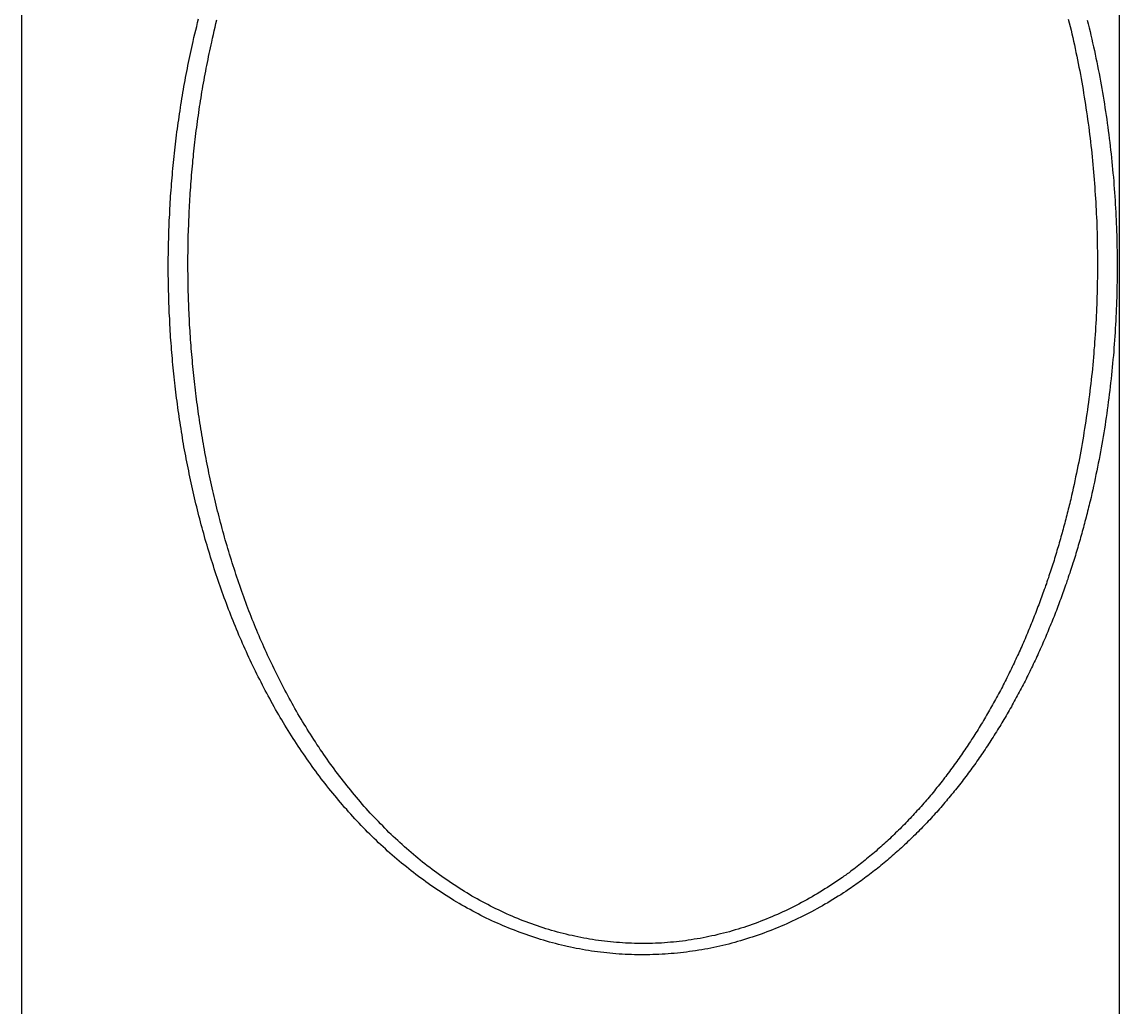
# Model space of a CAD drawing. Header units: millimetres. Extents: x 2213 to 82676, y 1050 to 28650.
# Drawn here: x 20278.3 to 20287.2, y 10396.09 to 10404.08 of the extents above; entities that cross this region are included whole.
import ezdxf

# ---------------------------------------------------------------- set-up
doc = ezdxf.new("R2010")
doc.units = ezdxf.units.MM
doc.header["$LTSCALE"] = 200
doc.linetypes.add('DASHED', pattern=[0.75, 0.5, -0.25])
doc.layers.add('A-FIX', color=5, linetype='Continuous')

# ---------------------------------------------------------------- blocks, each defined once
blk = doc.blocks.new('A$C657279D5')
at = {"linetype": 'Continuous'}
for p, q in [((-88.065662, 824.45048), (-88.065662, 785.54952)), ((-79.170543, 786.428899), (-79.170543, 823.571101))]:
    blk.add_line(p, q, dxfattribs=at)
at = {"linetype": 'DASHED'}
for points in [[(-80.558307, 816.556292), (-80.565307, 816.587292), (-80.572307, 816.617292), (-80.579307, 816.648292), (-80.587307, 816.678292), (-80.594307, 816.709292), (-80.602307, 816.739292)], [(-87.807307, 816.728292), (-87.815307, 816.698292), (-87.823307, 816.667292), (-87.830307, 816.636292), (-87.837307, 816.606292), (-87.844307, 816.575292), (-87.851307, 816.544292), (-87.858307, 816.513292), (-87.865307, 816.483292), (-87.872307, 816.452292), (-87.878307, 816.421292), (-87.884307, 816.390292), (-87.891307, 816.359292), (-87.897307, 816.328292), (-87.903307, 816.297292), (-87.909307, 816.266292), (-87.914307, 816.235292), (-87.920307, 816.204292), (-87.926307, 816.173292), (-87.931307, 816.142292), (-87.936307, 816.111292), (-87.941307, 816.080292), (-87.946307, 816.049292), (-87.951307, 816.018292), (-87.956307, 815.987292), (-87.961307, 815.956292), (-87.965307, 815.925292), (-87.970307, 815.893292), (-87.974307, 815.862292), (-87.978307, 815.831292), (-87.982307, 815.800292), (-87.986307, 815.769292), (-87.990307, 815.737292), (-87.994307, 815.706292), (-87.997307, 815.675292), (-88.001307, 815.644292), (-88.004307, 815.612292), (-88.007307, 815.581292), (-88.010307, 815.550292), (-88.013307, 815.518292), (-88.016307, 815.487292), (-88.019307, 815.456292), (-88.022307, 815.424292), (-88.024307, 815.393292), (-88.026307, 815.362292), (-88.029307, 815.330292), (-88.031307, 815.299292), (-88.033307, 815.267292), (-88.035307, 815.236292), (-88.037307, 815.205292), (-88.038307, 815.173292), (-88.040307, 815.142292), (-88.041307, 815.110292), (-88.043307, 815.079292), (-88.044307, 815.047292), (-88.045307, 815.016292), (-88.046307, 814.984292), (-88.047307, 814.953292), (-88.047307, 814.921292), (-88.048307, 814.890292), (-88.049307, 814.858292), (-88.049307, 814.827292), (-88.049307, 814.796292), (-88.049307, 814.764292), (-88.050307, 814.733292), (-88.049307, 814.701292), (-88.049307, 814.670292), (-88.049307, 814.638292), (-88.049307, 814.607292), (-88.048307, 814.575292), (-88.047307, 814.544292), (-88.047307, 814.512292), (-88.046307, 814.481292), (-88.045307, 814.449292), (-88.044307, 814.418292), (-88.043307, 814.386292), (-88.041307, 814.355292), (-88.040307, 814.323292), (-88.038307, 814.292292), (-88.037307, 814.260292), (-88.035307, 814.229292), (-88.033307, 814.197292), (-88.031307, 814.166292), (-88.029307, 814.134292), (-88.026307, 814.103292), (-88.024307, 814.072292), (-88.022307, 814.040292), (-88.019307, 814.009292), (-88.016307, 813.977292), (-88.013307, 813.946292), (-88.010307, 813.915292), (-88.007307, 813.883292), (-88.004307, 813.852292), (-88.001307, 813.821292), (-87.997307, 813.789292), (-87.994307, 813.758292), (-87.990307, 813.727292), (-87.986307, 813.695292), (-87.982307, 813.664292), (-87.978307, 813.633292), (-87.974307, 813.602292), (-87.970307, 813.570292), (-87.966307, 813.539292), (-87.961307, 813.508292), (-87.956307, 813.477292), (-87.952307, 813.446292), (-87.947307, 813.415292), (-87.942307, 813.384292), (-87.937307, 813.353292), (-87.931307, 813.322292), (-87.926307, 813.291292), (-87.920307, 813.260292), (-87.915307, 813.229292), (-87.909307, 813.198292), (-87.903307, 813.167292), (-87.897307, 813.136292), (-87.891307, 813.105292), (-87.885307, 813.074292), (-87.878307, 813.044292), (-87.872307, 813.013292), (-87.865307, 812.982292), (-87.859307, 812.951292), (-87.852307, 812.921292), (-87.845307, 812.890292), (-87.838307, 812.859292), (-87.830307, 812.829292)], [(-80.709307, 816.551292), (-80.715307, 816.581292), (-80.722307, 816.611292), (-80.729307, 816.641292), (-80.736307, 816.671292), (-80.743307, 816.701292), (-80.751307, 816.730292)], [(-87.654307, 816.737292), (-87.662307, 816.707292), (-87.669307, 816.677292), (-87.676307, 816.647292), (-87.683307, 816.618292), (-87.690307, 816.588292), (-87.696307, 816.558292), (-87.703307, 816.528292), (-87.710307, 816.498292), (-87.716307, 816.467292), (-87.722307, 816.437292), (-87.728307, 816.407292), (-87.734307, 816.377292), (-87.740307, 816.347292), (-87.746307, 816.317292), (-87.752307, 816.287292), (-87.757307, 816.256292), (-87.763307, 816.226292), (-87.768307, 816.196292), (-87.773307, 816.166292), (-87.778307, 816.136292), (-87.783307, 816.105292), (-87.788307, 816.075292), (-87.793307, 816.045292), (-87.797307, 816.014292), (-87.802307, 815.984292), (-87.806307, 815.954292), (-87.810307, 815.923292), (-87.815307, 815.893292), (-87.819307, 815.862292), (-87.823307, 815.832292), (-87.826307, 815.802292), (-87.830307, 815.771292), (-87.834307, 815.741292), (-87.837307, 815.710292), (-87.841307, 815.680292), (-87.844307, 815.649292), (-87.847307, 815.619292), (-87.850307, 815.588292), (-87.853307, 815.558292), (-87.856307, 815.527292), (-87.859307, 815.497292), (-87.861307, 815.466292), (-87.864307, 815.436292), (-87.866307, 815.405292), (-87.868307, 815.374292), (-87.870307, 815.344292), (-87.872307, 815.313292), (-87.874307, 815.283292), (-87.876307, 815.252292), (-87.878307, 815.221292), (-87.879307, 815.191292), (-87.881307, 815.160292), (-87.882307, 815.129292), (-87.884307, 815.099292), (-87.885307, 815.068292), (-87.886307, 815.038292), (-87.887307, 815.007292), (-87.888307, 814.976292), (-87.888307, 814.946292), (-87.889307, 814.915292), (-87.889307, 814.884292), (-87.890307, 814.854292), (-87.890307, 814.823292), (-87.890307, 814.792292), (-87.890307, 814.762292), (-87.890307, 814.731292), (-87.890307, 814.700292), (-87.890307, 814.669292), (-87.890307, 814.639292), (-87.889307, 814.608292), (-87.889307, 814.577292), (-87.888307, 814.547292), (-87.887307, 814.516292), (-87.886307, 814.485292), (-87.885307, 814.455292), (-87.884307, 814.424292), (-87.883307, 814.393292), (-87.882307, 814.363292), (-87.880307, 814.332292), (-87.879307, 814.301292), (-87.877307, 814.271292), (-87.875307, 814.240292), (-87.873307, 814.209292), (-87.871307, 814.179292), (-87.869307, 814.148292), (-87.867307, 814.117292), (-87.865307, 814.087292), (-87.862307, 814.056292), (-87.860307, 814.026292), (-87.857307, 813.995292), (-87.855307, 813.964292), (-87.852307, 813.934292), (-87.849307, 813.903292), (-87.846307, 813.873292), (-87.842307, 813.842292), (-87.839307, 813.812292), (-87.836307, 813.781292), (-87.832307, 813.751292), (-87.829307, 813.720292), (-87.825307, 813.690292), (-87.821307, 813.659292), (-87.817307, 813.629292), (-87.813307, 813.599292), (-87.809307, 813.568292), (-87.804307, 813.538292), (-87.800307, 813.507292), (-87.795307, 813.477292), (-87.791307, 813.447292), (-87.786307, 813.417292), (-87.781307, 813.386292), (-87.776307, 813.356292), (-87.771307, 813.326292), (-87.766307, 813.296292), (-87.760307, 813.265292), (-87.755307, 813.235292), (-87.749307, 813.205292), (-87.744307, 813.175292), (-87.738307, 813.145292), (-87.732307, 813.115292), (-87.726307, 813.085292), (-87.720307, 813.055292), (-87.713307, 813.025292), (-87.707307, 812.995292), (-87.701307, 812.965292), (-87.694307, 812.935292), (-87.687307, 812.905292), (-87.680307, 812.875292)], [(-85.892307, 809.694292), (-85.871307, 809.680292), (-85.851307, 809.666292), (-85.830307, 809.653292), (-85.809307, 809.639292), (-85.788307, 809.626292), (-85.767307, 809.613292), (-85.746307, 809.600292), (-85.724307, 809.587292), (-85.703307, 809.574292), (-85.681307, 809.561292), (-85.660307, 809.549292), (-85.638307, 809.537292), (-85.616307, 809.525292), (-85.595307, 809.513292), (-85.573307, 809.501292), (-85.551307, 809.489292), (-85.528307, 809.478292), (-85.506307, 809.467292), (-85.484307, 809.456292), (-85.462307, 809.445292), (-85.439307, 809.434292), (-85.416307, 809.423292), (-85.394307, 809.413292), (-85.371307, 809.403292), (-85.348307, 809.393292), (-85.325307, 809.383292), (-85.302307, 809.373292), (-85.279307, 809.364292), (-85.256307, 809.355292), (-85.233307, 809.346292), (-85.210307, 809.337292), (-85.186307, 809.328292), (-85.163307, 809.320292), (-85.139307, 809.311292), (-85.116307, 809.303292), (-85.092307, 809.295292), (-85.068307, 809.288292), (-85.045307, 809.280292), (-85.021307, 809.273292), (-84.997307, 809.266292), (-84.973307, 809.259292), (-84.949307, 809.252292), (-84.925307, 809.246292), (-84.901307, 809.239292), (-84.877307, 809.233292), (-84.852307, 809.228292), (-84.828307, 809.222292), (-84.804307, 809.216292), (-84.779307, 809.211292), (-84.755307, 809.206292), (-84.731307, 809.201292), (-84.706307, 809.197292), (-84.682307, 809.193292), (-84.657307, 809.188292), (-84.632307, 809.184292), (-84.608307, 809.181292), (-84.583307, 809.177292), (-84.558307, 809.174292), (-84.534307, 809.171292), (-84.509307, 809.168292), (-84.484307, 809.165292), (-84.459307, 809.163292), (-84.434307, 809.161292), (-84.410307, 809.159292), (-84.385307, 809.157292), (-84.360307, 809.156292), (-84.335307, 809.154292), (-84.310307, 809.153292), (-84.285307, 809.153292), (-84.260307, 809.152292), (-84.235307, 809.152292), (-84.210307, 809.151292), (-84.185307, 809.151292), (-84.161307, 809.152292), (-84.136307, 809.152292), (-84.111307, 809.153292), (-84.086307, 809.154292), (-84.061307, 809.155292), (-84.036307, 809.156292), (-84.011307, 809.158292), (-83.986307, 809.160292), (-83.961307, 809.162292), (-83.937307, 809.164292), (-83.912307, 809.167292), (-83.887307, 809.169292), (-83.862307, 809.172292), (-83.838307, 809.175292), (-83.813307, 809.179292), (-83.788307, 809.182292), (-83.764307, 809.186292), (-83.739307, 809.190292), (-83.714307, 809.194292), (-83.690307, 809.199292), (-83.665307, 809.203292), (-83.641307, 809.208292), (-83.617307, 809.213292), (-83.592307, 809.219292), (-83.568307, 809.224292), (-83.544307, 809.230292), (-83.520307, 809.236292), (-83.495307, 809.242292), (-83.471307, 809.249292), (-83.447307, 809.255292), (-83.423307, 809.262292), (-83.399307, 809.269292), (-83.375307, 809.276292), (-83.352307, 809.283292), (-83.328307, 809.291292), (-83.304307, 809.299292), (-83.281307, 809.307292), (-83.257307, 809.315292), (-83.234307, 809.323292), (-83.210307, 809.332292), (-83.187307, 809.341292), (-83.164307, 809.350292), (-83.140307, 809.359292), (-83.117307, 809.368292), (-83.094307, 809.377292), (-83.071307, 809.387292), (-83.049307, 809.397292), (-83.026307, 809.407292), (-83.003307, 809.417292), (-82.980307, 809.428292), (-82.958307, 809.438292), (-82.935307, 809.449292), (-82.913307, 809.460292), (-82.891307, 809.471292), (-82.869307, 809.483292), (-82.847307, 809.494292), (-82.825307, 809.506292), (-82.803307, 809.518292), (-82.781307, 809.530292), (-82.759307, 809.542292), (-82.738307, 809.554292), (-82.716307, 809.567292), (-82.695307, 809.579292), (-82.673307, 809.592292), (-82.652307, 809.605292), (-82.631307, 809.618292), (-82.610307, 809.631292), (-82.589307, 809.645292), (-82.568307, 809.659292), (-82.547307, 809.672292), (-82.526307, 809.686292), (-82.506307, 809.700292), (-82.485307, 809.714292), (-82.465307, 809.729292), (-82.445307, 809.743292), (-82.425307, 809.758292), (-82.405307, 809.772292), (-82.385307, 809.787292), (-82.365307, 809.802292), (-82.345307, 809.818292), (-82.325307, 809.833292), (-82.306307, 809.848292), (-82.287307, 809.864292), (-82.267307, 809.880292), (-82.248307, 809.895292), (-82.229307, 809.911292), (-82.210307, 809.927292), (-82.191307, 809.944292), (-82.172307, 809.960292), (-82.154307, 809.976292), (-82.135307, 809.993292), (-82.117307, 810.010292), (-82.098307, 810.026292), (-82.080307, 810.043292), (-82.062307, 810.060292), (-82.044307, 810.077292), (-82.026307, 810.095292), (-82.008307, 810.112292), (-81.990307, 810.130292), (-81.973307, 810.147292), (-81.955307, 810.165292), (-81.938307, 810.183292), (-81.921307, 810.201292), (-81.903307, 810.219292), (-81.886307, 810.237292), (-81.869307, 810.255292), (-81.853307, 810.273292), (-81.836307, 810.292292), (-81.819307, 810.310292), (-81.803307, 810.329292), (-81.786307, 810.347292), (-81.770307, 810.366292), (-81.754307, 810.385292), (-81.738307, 810.404292), (-81.722307, 810.423292), (-81.706307, 810.442292), (-81.690307, 810.462292), (-81.674307, 810.481292), (-81.659307, 810.500292), (-81.643307, 810.520292), (-81.628307, 810.540292), (-81.613307, 810.559292), (-81.597307, 810.579292), (-81.582307, 810.599292), (-81.567307, 810.619292), (-81.553307, 810.639292), (-81.538307, 810.659292), (-81.523307, 810.679292), (-81.509307, 810.699292), (-81.494307, 810.720292), (-81.480307, 810.740292), (-81.466307, 810.761292), (-81.452307, 810.781292), (-81.438307, 810.802292), (-81.424307, 810.823292), (-81.410307, 810.843292), (-81.396307, 810.864292), (-81.383307, 810.885292), (-81.369307, 810.906292), (-81.356307, 810.927292), (-81.342307, 810.948292), (-81.329307, 810.969292), (-81.316307, 810.991292), (-81.303307, 811.012292), (-81.290307, 811.033292), (-81.277307, 811.055292), (-81.265307, 811.076292), (-81.252307, 811.098292), (-81.240307, 811.119292), (-81.227307, 811.141292), (-81.215307, 811.163292), (-81.203307, 811.185292), (-81.191307, 811.206292), (-81.179307, 811.228292), (-81.167307, 811.250292), (-81.155307, 811.272292), (-81.143307, 811.294292), (-81.132307, 811.316292), (-81.120307, 811.338292), (-81.109307, 811.361292), (-81.098307, 811.383292), (-81.086307, 811.405292), (-81.075307, 811.427292), (-81.064307, 811.450292), (-81.053307, 811.472292), (-81.042307, 811.495292), (-81.032307, 811.517292), (-81.021307, 811.540292), (-81.011307, 811.562292), (-81.000307, 811.585292), (-80.990307, 811.608292), (-80.980307, 811.630292), (-80.969307, 811.653292), (-80.959307, 811.676292), (-80.949307, 811.699292), (-80.940307, 811.721292), (-80.930307, 811.744292), (-80.920307, 811.767292), (-80.911307, 811.790292), (-80.901307, 811.813292), (-80.892307, 811.836292), (-80.882307, 811.859292), (-80.873307, 811.882292), (-80.864307, 811.906292), (-80.855307, 811.929292), (-80.846307, 811.952292), (-80.837307, 811.975292), (-80.828307, 811.999292), (-80.820307, 812.022292), (-80.811307, 812.045292), (-80.803307, 812.069292), (-80.794307, 812.092292), (-80.786307, 812.116292), (-80.778307, 812.139292), (-80.769307, 812.162292), (-80.761307, 812.186292), (-80.753307, 812.210292), (-80.745307, 812.233292), (-80.738307, 812.257292), (-80.730307, 812.280292), (-80.722307, 812.304292), (-80.715307, 812.328292), (-80.707307, 812.352292), (-80.700307, 812.375292), (-80.693307, 812.399292), (-80.685307, 812.423292), (-80.678307, 812.447292), (-80.671307, 812.471292), (-80.664307, 812.495292), (-80.657307, 812.519292), (-80.651307, 812.542292), (-80.644307, 812.566292), (-80.637307, 812.590292), (-80.631307, 812.614292), (-80.624307, 812.638292), (-80.618307, 812.662292), (-80.612307, 812.687292), (-80.605307, 812.711292), (-80.599307, 812.735292), (-80.593307, 812.759292), (-80.587307, 812.783292), (-80.581307, 812.807292), (-80.576307, 812.831292), (-80.570307, 812.856292), (-80.564307, 812.880292), (-80.559307, 812.904292), (-80.553307, 812.928292), (-80.548307, 812.953292), (-80.542307, 812.977292), (-80.537307, 813.001292), (-80.532307, 813.026292), (-80.527307, 813.050292), (-80.522307, 813.074292), (-80.517307, 813.099292), (-80.512307, 813.123292), (-80.507307, 813.147292), (-80.502307, 813.172292), (-80.498307, 813.196292), (-80.493307, 813.221292), (-80.489307, 813.245292), (-80.484307, 813.270292), (-80.480307, 813.294292), (-80.476307, 813.319292), (-80.472307, 813.343292), (-80.468307, 813.368292), (-80.463307, 813.392292), (-80.460307, 813.417292), (-80.456307, 813.441292), (-80.452307, 813.466292), (-80.448307, 813.491292), (-80.445307, 813.515292), (-80.441307, 813.540292), (-80.438307, 813.565292), (-80.434307, 813.589292), (-80.431307, 813.614292), (-80.428307, 813.639292), (-80.424307, 813.663292), (-80.421307, 813.688292), (-80.418307, 813.713292), (-80.415307, 813.737292), (-80.412307, 813.762292), (-80.410307, 813.787292), (-80.407307, 813.811292), (-80.404307, 813.836292), (-80.402307, 813.861292), (-80.399307, 813.886292), (-80.397307, 813.910292), (-80.394307, 813.935292), (-80.392307, 813.960292), (-80.390307, 813.985292), (-80.388307, 814.009292), (-80.386307, 814.034292), (-80.384307, 814.059292), (-80.382307, 814.084292), (-80.380307, 814.109292), (-80.378307, 814.133292), (-80.376307, 814.158292), (-80.375307, 814.183292), (-80.373307, 814.208292), (-80.372307, 814.233292), (-80.370307, 814.258292), (-80.369307, 814.282292), (-80.368307, 814.307292), (-80.366307, 814.332292), (-80.365307, 814.357292), (-80.364307, 814.382292), (-80.363307, 814.407292), (-80.362307, 814.431292), (-80.361307, 814.456292), (-80.361307, 814.481292), (-80.360307, 814.506292), (-80.359307, 814.531292), (-80.359307, 814.556292), (-80.358307, 814.581292), (-80.358307, 814.606292), (-80.358307, 814.630292), (-80.357307, 814.655292), (-80.357307, 814.680292), (-80.357307, 814.705292), (-80.357307, 814.730292), (-80.357307, 814.755292), (-80.357307, 814.780292), (-80.357307, 814.804292), (-80.358307, 814.829292), (-80.358307, 814.854292), (-80.358307, 814.879292), (-80.359307, 814.904292), (-80.359307, 814.929292), (-80.360307, 814.954292), (-80.361307, 814.979292), (-80.361307, 815.003292), (-80.362307, 815.028292), (-80.363307, 815.053292), (-80.364307, 815.078292), (-80.365307, 815.103292), (-80.366307, 815.128292), (-80.368307, 815.153292), (-80.369307, 815.177292), (-80.370307, 815.202292), (-80.372307, 815.227292), (-80.373307, 815.252292), (-80.375307, 815.277292), (-80.376307, 815.302292), (-80.378307, 815.326292), (-80.380307, 815.351292), (-80.382307, 815.376292), (-80.384307, 815.401292), (-80.386307, 815.426292), (-80.388307, 815.451292), (-80.390307, 815.475292), (-80.392307, 815.500292), (-80.394307, 815.525292), (-80.397307, 815.550292), (-80.399307, 815.574292), (-80.402307, 815.599292), (-80.404307, 815.624292), (-80.407307, 815.649292), (-80.409307, 815.673292), (-80.412307, 815.698292), (-80.415307, 815.723292), (-80.418307, 815.748292), (-80.421307, 815.772292), (-80.424307, 815.797292), (-80.427307, 815.822292), (-80.431307, 815.846292), (-80.434307, 815.871292), (-80.437307, 815.896292), (-80.441307, 815.920292), (-80.444307, 815.945292), (-80.448307, 815.969292), (-80.452307, 815.994292), (-80.456307, 816.019292), (-80.459307, 816.043292), (-80.463307, 816.068292), (-80.467307, 816.092292), (-80.471307, 816.117292), (-80.476307, 816.141292), (-80.480307, 816.166292), (-80.484307, 816.190292), (-80.488307, 816.215292), (-80.493307, 816.239292), (-80.497307, 816.264292), (-80.502307, 816.288292), (-80.507307, 816.313292), (-80.512307, 816.337292), (-80.516307, 816.361292), (-80.521307, 816.386292), (-80.526307, 816.410292), (-80.531307, 816.435292), (-80.537307, 816.459292), (-80.542307, 816.483292), (-80.547307, 816.507292), (-80.552307, 816.532292), (-80.558307, 816.556292)], [(-85.822307, 809.779292), (-85.802307, 809.765292), (-85.782307, 809.751292), (-85.762307, 809.738292), (-85.742307, 809.724292), (-85.721307, 809.711292), (-85.701307, 809.698292), (-85.681307, 809.685292), (-85.660307, 809.672292), (-85.639307, 809.659292), (-85.618307, 809.647292), (-85.597307, 809.634292), (-85.576307, 809.622292), (-85.555307, 809.610292), (-85.534307, 809.598292), (-85.513307, 809.586292), (-85.491307, 809.575292), (-85.470307, 809.563292), (-85.448307, 809.552292), (-85.427307, 809.541292), (-85.405307, 809.530292), (-85.383307, 809.520292), (-85.361307, 809.509292), (-85.339307, 809.499292), (-85.317307, 809.489292), (-85.295307, 809.479292), (-85.273307, 809.469292), (-85.250307, 809.459292), (-85.228307, 809.450292), (-85.205307, 809.441292), (-85.183307, 809.432292), (-85.160307, 809.423292), (-85.137307, 809.414292), (-85.114307, 809.406292), (-85.091307, 809.398292), (-85.069307, 809.390292), (-85.045307, 809.382292), (-85.022307, 809.374292), (-84.999307, 809.367292), (-84.976307, 809.360292), (-84.953307, 809.353292), (-84.929307, 809.346292), (-84.906307, 809.339292), (-84.882307, 809.333292), (-84.859307, 809.327292), (-84.835307, 809.321292), (-84.812307, 809.315292), (-84.788307, 809.309292), (-84.764307, 809.304292), (-84.740307, 809.299292), (-84.717307, 809.294292), (-84.693307, 809.289292), (-84.669307, 809.285292), (-84.645307, 809.281292), (-84.621307, 809.277292), (-84.597307, 809.273292), (-84.573307, 809.269292), (-84.549307, 809.266292), (-84.525307, 809.263292), (-84.500307, 809.260292), (-84.476307, 809.257292), (-84.452307, 809.255292), (-84.428307, 809.253292), (-84.404307, 809.251292), (-84.379307, 809.249292), (-84.355307, 809.247292), (-84.331307, 809.246292), (-84.306307, 809.245292), (-84.282307, 809.244292), (-84.258307, 809.244292), (-84.234307, 809.243292), (-84.209307, 809.243292), (-84.185307, 809.243292), (-84.161307, 809.243292), (-84.136307, 809.244292), (-84.112307, 809.245292), (-84.088307, 809.246292), (-84.063307, 809.247292), (-84.039307, 809.248292), (-84.015307, 809.250292), (-83.990307, 809.252292), (-83.966307, 809.254292), (-83.942307, 809.256292), (-83.918307, 809.259292), (-83.894307, 809.262292), (-83.869307, 809.265292), (-83.845307, 809.268292), (-83.821307, 809.271292), (-83.797307, 809.275292), (-83.773307, 809.279292), (-83.749307, 809.283292), (-83.725307, 809.287292), (-83.701307, 809.292292), (-83.677307, 809.297292), (-83.654307, 809.302292), (-83.630307, 809.307292), (-83.606307, 809.312292), (-83.583307, 809.318292), (-83.559307, 809.324292), (-83.535307, 809.330292), (-83.512307, 809.336292), (-83.488307, 809.343292), (-83.465307, 809.349292), (-83.442307, 809.356292), (-83.419307, 809.363292), (-83.395307, 809.371292), (-83.372307, 809.378292), (-83.349307, 809.386292), (-83.326307, 809.394292), (-83.303307, 809.402292), (-83.280307, 809.410292), (-83.258307, 809.419292), (-83.235307, 809.428292), (-83.212307, 809.436292), (-83.190307, 809.446292), (-83.167307, 809.455292), (-83.145307, 809.464292), (-83.123307, 809.474292), (-83.100307, 809.484292), (-83.078307, 809.494292), (-83.056307, 809.504292), (-83.034307, 809.515292), (-83.012307, 809.525292), (-82.990307, 809.536292), (-82.969307, 809.547292), (-82.947307, 809.558292), (-82.926307, 809.569292), (-82.904307, 809.581292), (-82.883307, 809.592292), (-82.862307, 809.604292), (-82.840307, 809.616292), (-82.819307, 809.628292), (-82.798307, 809.640292), (-82.778307, 809.653292), (-82.757307, 809.666292), (-82.736307, 809.678292), (-82.716307, 809.691292), (-82.695307, 809.704292), (-82.675307, 809.718292), (-82.654307, 809.731292), (-82.634307, 809.745292), (-82.614307, 809.758292), (-82.594307, 809.772292), (-82.574307, 809.786292), (-82.555307, 809.800292), (-82.535307, 809.815292), (-82.515307, 809.829292), (-82.496307, 809.843292), (-82.477307, 809.858292), (-82.457307, 809.873292), (-82.438307, 809.888292), (-82.419307, 809.903292), (-82.400307, 809.918292), (-82.381307, 809.934292), (-82.363307, 809.949292), (-82.344307, 809.965292), (-82.326307, 809.980292), (-82.307307, 809.996292), (-82.289307, 810.012292), (-82.271307, 810.028292), (-82.253307, 810.045292), (-82.235307, 810.061292), (-82.217307, 810.077292), (-82.199307, 810.094292), (-82.181307, 810.111292), (-82.164307, 810.127292), (-82.146307, 810.144292), (-82.129307, 810.161292), (-82.112307, 810.178292), (-82.095307, 810.196292), (-82.078307, 810.213292), (-82.061307, 810.231292), (-82.044307, 810.248292), (-82.027307, 810.266292), (-82.011307, 810.283292), (-81.994307, 810.301292), (-81.978307, 810.319292), (-81.962307, 810.337292), (-81.946307, 810.355292), (-81.930307, 810.374292), (-81.914307, 810.392292), (-81.898307, 810.410292), (-81.882307, 810.429292), (-81.866307, 810.448292), (-81.851307, 810.466292), (-81.836307, 810.485292), (-81.820307, 810.504292), (-81.805307, 810.523292), (-81.790307, 810.542292), (-81.775307, 810.561292), (-81.760307, 810.580292), (-81.745307, 810.599292), (-81.731307, 810.619292), (-81.716307, 810.638292), (-81.702307, 810.658292), (-81.687307, 810.677292), (-81.673307, 810.697292), (-81.659307, 810.717292), (-81.645307, 810.737292), (-81.631307, 810.757292), (-81.617307, 810.776292), (-81.603307, 810.797292), (-81.589307, 810.817292), (-81.576307, 810.837292), (-81.562307, 810.857292), (-81.549307, 810.877292), (-81.536307, 810.898292), (-81.523307, 810.918292), (-81.509307, 810.939292), (-81.497307, 810.959292), (-81.484307, 810.980292), (-81.471307, 811.001292), (-81.458307, 811.022292), (-81.446307, 811.042292), (-81.433307, 811.063292), (-81.421307, 811.084292), (-81.408307, 811.105292), (-81.396307, 811.126292), (-81.384307, 811.148292), (-81.372307, 811.169292), (-81.360307, 811.190292), (-81.349307, 811.211292), (-81.337307, 811.233292), (-81.325307, 811.254292), (-81.314307, 811.276292), (-81.302307, 811.297292), (-81.291307, 811.319292), (-81.280307, 811.340292), (-81.269307, 811.362292), (-81.258307, 811.384292), (-81.247307, 811.405292), (-81.236307, 811.427292), (-81.225307, 811.449292), (-81.214307, 811.471292), (-81.204307, 811.493292), (-81.193307, 811.515292), (-81.183307, 811.537292), (-81.173307, 811.559292), (-81.162307, 811.581292), (-81.152307, 811.603292), (-81.142307, 811.625292), (-81.132307, 811.647292), (-81.123307, 811.669292), (-81.113307, 811.692292), (-81.103307, 811.714292), (-81.094307, 811.736292), (-81.084307, 811.759292), (-81.075307, 811.781292), (-81.065307, 811.804292), (-81.056307, 811.826292), (-81.047307, 811.849292), (-81.038307, 811.871292), (-81.029307, 811.894292), (-81.020307, 811.916292), (-81.011307, 811.939292), (-81.003307, 811.962292), (-80.994307, 811.984292), (-80.986307, 812.007292), (-80.977307, 812.030292), (-80.969307, 812.053292), (-80.961307, 812.076292), (-80.952307, 812.098292), (-80.944307, 812.121292), (-80.936307, 812.144292), (-80.928307, 812.167292), (-80.921307, 812.190292), (-80.913307, 812.213292), (-80.905307, 812.236292), (-80.898307, 812.259292), (-80.890307, 812.282292), (-80.883307, 812.305292), (-80.875307, 812.329292), (-80.868307, 812.352292), (-80.861307, 812.375292), (-80.854307, 812.398292), (-80.847307, 812.421292), (-80.840307, 812.445292), (-80.833307, 812.468292), (-80.826307, 812.491292), (-80.819307, 812.515292), (-80.813307, 812.538292), (-80.806307, 812.561292), (-80.800307, 812.585292), (-80.793307, 812.608292), (-80.787307, 812.632292), (-80.781307, 812.655292), (-80.775307, 812.679292), (-80.769307, 812.702292), (-80.763307, 812.726292), (-80.757307, 812.749292), (-80.751307, 812.773292), (-80.745307, 812.796292), (-80.739307, 812.820292), (-80.734307, 812.844292), (-80.728307, 812.867292), (-80.723307, 812.891292), (-80.717307, 812.914292), (-80.712307, 812.938292), (-80.707307, 812.962292), (-80.701307, 812.986292), (-80.696307, 813.009292), (-80.691307, 813.033292), (-80.686307, 813.057292), (-80.682307, 813.081292), (-80.677307, 813.104292), (-80.672307, 813.128292), (-80.667307, 813.152292), (-80.663307, 813.176292), (-80.658307, 813.200292), (-80.654307, 813.224292), (-80.649307, 813.247292), (-80.645307, 813.271292), (-80.641307, 813.295292), (-80.637307, 813.319292), (-80.633307, 813.343292), (-80.629307, 813.367292), (-80.625307, 813.391292), (-80.621307, 813.415292), (-80.617307, 813.439292), (-80.613307, 813.463292), (-80.610307, 813.487292), (-80.606307, 813.511292), (-80.603307, 813.535292), (-80.599307, 813.559292), (-80.596307, 813.583292), (-80.593307, 813.607292), (-80.589307, 813.631292), (-80.586307, 813.655292), (-80.583307, 813.679292), (-80.580307, 813.703292), (-80.577307, 813.728292), (-80.574307, 813.752292), (-80.572307, 813.776292), (-80.569307, 813.800292), (-80.566307, 813.824292), (-80.564307, 813.848292), (-80.561307, 813.872292), (-80.559307, 813.896292), (-80.556307, 813.921292), (-80.554307, 813.945292), (-80.552307, 813.969292), (-80.550307, 813.993292), (-80.547307, 814.017292), (-80.545307, 814.042292), (-80.543307, 814.066292), (-80.542307, 814.090292), (-80.540307, 814.114292), (-80.538307, 814.138292), (-80.536307, 814.163292), (-80.535307, 814.187292), (-80.533307, 814.211292), (-80.532307, 814.235292), (-80.530307, 814.259292), (-80.529307, 814.284292), (-80.528307, 814.308292), (-80.526307, 814.332292), (-80.525307, 814.356292), (-80.524307, 814.381292), (-80.523307, 814.405292), (-80.522307, 814.429292), (-80.521307, 814.453292), (-80.521307, 814.478292), (-80.520307, 814.502292), (-80.519307, 814.526292), (-80.519307, 814.550292), (-80.518307, 814.575292), (-80.518307, 814.599292), (-80.517307, 814.623292), (-80.517307, 814.647292), (-80.517307, 814.672292), (-80.516307, 814.696292), (-80.516307, 814.720292), (-80.516307, 814.745292), (-80.516307, 814.769292), (-80.516307, 814.793292), (-80.516307, 814.817292), (-80.517307, 814.842292), (-80.517307, 814.866292), (-80.517307, 814.890292), (-80.518307, 814.914292), (-80.518307, 814.939292), (-80.519307, 814.963292), (-80.519307, 814.987292), (-80.520307, 815.012292), (-80.521307, 815.036292), (-80.522307, 815.060292), (-80.523307, 815.084292), (-80.524307, 815.109292), (-80.525307, 815.133292), (-80.526307, 815.157292), (-80.527307, 815.181292), (-80.528307, 815.206292), (-80.529307, 815.230292), (-80.531307, 815.254292), (-80.532307, 815.278292), (-80.534307, 815.303292), (-80.535307, 815.327292), (-80.537307, 815.351292), (-80.539307, 815.375292), (-80.540307, 815.399292), (-80.542307, 815.424292), (-80.544307, 815.448292), (-80.546307, 815.472292), (-80.548307, 815.496292), (-80.550307, 815.520292), (-80.553307, 815.545292), (-80.555307, 815.569292), (-80.557307, 815.593292), (-80.560307, 815.617292), (-80.562307, 815.641292), (-80.565307, 815.665292), (-80.567307, 815.690292), (-80.570307, 815.714292), (-80.573307, 815.738292), (-80.576307, 815.762292), (-80.578307, 815.786292), (-80.581307, 815.810292), (-80.584307, 815.834292), (-80.588307, 815.858292), (-80.591307, 815.882292), (-80.594307, 815.907292), (-80.597307, 815.931292), (-80.601307, 815.955292), (-80.604307, 815.979292), (-80.608307, 816.003292), (-80.611307, 816.027292), (-80.615307, 816.051292), (-80.619307, 816.075292), (-80.622307, 816.099292), (-80.626307, 816.123292), (-80.630307, 816.147292), (-80.634307, 816.170292), (-80.638307, 816.194292), (-80.643307, 816.218292), (-80.647307, 816.242292), (-80.651307, 816.266292), (-80.656307, 816.290292), (-80.660307, 816.314292), (-80.665307, 816.338292), (-80.669307, 816.361292), (-80.674307, 816.385292), (-80.679307, 816.409292), (-80.683307, 816.433292), (-80.688307, 816.457292), (-80.693307, 816.480292), (-80.698307, 816.504292), (-80.704307, 816.528292), (-80.709307, 816.551292)], [(-87.680307, 812.875292), (-87.677307, 812.859292), (-87.673307, 812.843292), (-87.669307, 812.827292), (-87.665307, 812.811292), (-87.661307, 812.795292), (-87.657307, 812.779292), (-87.653307, 812.763292), (-87.649307, 812.747292), (-87.645307, 812.731292), (-87.641307, 812.715292), (-87.637307, 812.699292), (-87.633307, 812.683292), (-87.629307, 812.667292), (-87.625307, 812.651292), (-87.620307, 812.635292), (-87.616307, 812.619292), (-87.612307, 812.603292), (-87.607307, 812.587292), (-87.603307, 812.571292), (-87.599307, 812.555292), (-87.594307, 812.539292), (-87.590307, 812.523292), (-87.585307, 812.507292), (-87.580307, 812.491292), (-87.576307, 812.476292), (-87.571307, 812.460292), (-87.566307, 812.444292), (-87.562307, 812.428292), (-87.557307, 812.412292), (-87.552307, 812.396292), (-87.547307, 812.380292), (-87.542307, 812.365292), (-87.538307, 812.349292), (-87.533307, 812.333292), (-87.528307, 812.317292), (-87.523307, 812.302292), (-87.518307, 812.286292), (-87.512307, 812.270292), (-87.507307, 812.254292), (-87.502307, 812.239292), (-87.497307, 812.223292), (-87.492307, 812.207292), (-87.486307, 812.192292), (-87.481307, 812.176292), (-87.476307, 812.160292), (-87.470307, 812.145292), (-87.465307, 812.129292), (-87.459307, 812.113292), (-87.454307, 812.098292), (-87.448307, 812.082292), (-87.443307, 812.067292), (-87.437307, 812.051292), (-87.431307, 812.036292), (-87.426307, 812.020292), (-87.420307, 812.005292), (-87.414307, 811.989292), (-87.408307, 811.974292), (-87.402307, 811.958292), (-87.396307, 811.943292), (-87.390307, 811.927292), (-87.384307, 811.912292), (-87.378307, 811.896292), (-87.372307, 811.881292), (-87.366307, 811.866292), (-87.360307, 811.850292), (-87.354307, 811.835292), (-87.348307, 811.820292), (-87.341307, 811.804292), (-87.335307, 811.789292), (-87.329307, 811.774292), (-87.322307, 811.759292), (-87.316307, 811.743292), (-87.309307, 811.728292), (-87.303307, 811.713292), (-87.296307, 811.698292), (-87.290307, 811.683292), (-87.283307, 811.667292), (-87.276307, 811.652292), (-87.270307, 811.637292), (-87.263307, 811.622292), (-87.256307, 811.607292), (-87.249307, 811.592292), (-87.242307, 811.577292), (-87.235307, 811.562292), (-87.228307, 811.547292), (-87.221307, 811.532292), (-87.214307, 811.517292), (-87.207307, 811.502292), (-87.200307, 811.487292), (-87.193307, 811.472292), (-87.186307, 811.457292), (-87.178307, 811.443292), (-87.171307, 811.428292), (-87.164307, 811.413292), (-87.156307, 811.398292), (-87.149307, 811.383292), (-87.141307, 811.369292), (-87.134307, 811.354292), (-87.126307, 811.339292), (-87.119307, 811.324292), (-87.111307, 811.310292), (-87.103307, 811.295292), (-87.096307, 811.281292), (-87.088307, 811.266292), (-87.080307, 811.251292), (-87.072307, 811.237292), (-87.064307, 811.222292), (-87.056307, 811.208292), (-87.048307, 811.193292), (-87.040307, 811.179292), (-87.032307, 811.165292), (-87.024307, 811.150292), (-87.016307, 811.136292), (-87.007307, 811.121292), (-86.999307, 811.107292), (-86.991307, 811.093292), (-86.982307, 811.079292), (-86.974307, 811.064292), (-86.966307, 811.050292), (-86.957307, 811.036292), (-86.948307, 811.022292), (-86.940307, 811.008292), (-86.931307, 810.993292), (-86.923307, 810.979292), (-86.914307, 810.965292), (-86.905307, 810.951292), (-86.896307, 810.937292), (-86.887307, 810.923292), (-86.878307, 810.909292), (-86.869307, 810.896292), (-86.860307, 810.882292), (-86.851307, 810.868292), (-86.842307, 810.854292), (-86.833307, 810.840292), (-86.824307, 810.826292), (-86.815307, 810.813292), (-86.805307, 810.799292), (-86.796307, 810.785292), (-86.787307, 810.772292), (-86.777307, 810.758292), (-86.768307, 810.745292), (-86.758307, 810.731292), (-86.749307, 810.718292), (-86.739307, 810.704292), (-86.729307, 810.691292), (-86.720307, 810.677292), (-86.710307, 810.664292), (-86.700307, 810.651292), (-86.690307, 810.637292), (-86.680307, 810.624292), (-86.670307, 810.611292), (-86.660307, 810.598292), (-86.650307, 810.585292), (-86.640307, 810.571292), (-86.630307, 810.558292), (-86.620307, 810.545292), (-86.609307, 810.532292), (-86.599307, 810.519292), (-86.589307, 810.507292), (-86.578307, 810.494292), (-86.568307, 810.481292), (-86.557307, 810.468292), (-86.547307, 810.455292), (-86.536307, 810.443292), (-86.525307, 810.430292), (-86.515307, 810.417292), (-86.504307, 810.405292), (-86.493307, 810.392292), (-86.482307, 810.380292), (-86.471307, 810.367292), (-86.460307, 810.355292), (-86.449307, 810.342292), (-86.438307, 810.330292), (-86.427307, 810.318292), (-86.416307, 810.305292), (-86.405307, 810.293292), (-86.393307, 810.281292), (-86.382307, 810.269292), (-86.371307, 810.257292), (-86.359307, 810.245292), (-86.348307, 810.233292), (-86.336307, 810.221292), (-86.325307, 810.209292), (-86.313307, 810.197292), (-86.301307, 810.185292), (-86.290307, 810.174292), (-86.278307, 810.162292), (-86.266307, 810.150292), (-86.254307, 810.139292), (-86.242307, 810.127292), (-86.230307, 810.116292), (-86.218307, 810.104292), (-86.206307, 810.093292), (-86.194307, 810.082292), (-86.182307, 810.070292), (-86.170307, 810.059292), (-86.157307, 810.048292), (-86.145307, 810.037292), (-86.133307, 810.026292), (-86.120307, 810.015292), (-86.108307, 810.004292), (-86.095307, 809.993292), (-86.083307, 809.982292), (-86.070307, 809.971292), (-86.058307, 809.961292), (-86.045307, 809.950292), (-86.032307, 809.939292), (-86.019307, 809.929292), (-86.007307, 809.918292), (-85.994307, 809.908292), (-85.981307, 809.898292), (-85.968307, 809.888292), (-85.955307, 809.877292), (-85.942307, 809.867292), (-85.929307, 809.857292), (-85.915307, 809.847292), (-85.902307, 809.837292), (-85.889307, 809.827292), (-85.876307, 809.817292), (-85.862307, 809.808292), (-85.849307, 809.798292), (-85.835307, 809.788292), (-85.822307, 809.779292)], [(-87.830307, 812.829292), (-87.826307, 812.812292), (-87.822307, 812.796292), (-87.818307, 812.780292), (-87.814307, 812.763292), (-87.810307, 812.747292), (-87.806307, 812.730292), (-87.802307, 812.714292), (-87.798307, 812.698292), (-87.794307, 812.681292), (-87.789307, 812.665292), (-87.785307, 812.649292), (-87.781307, 812.632292), (-87.776307, 812.616292), (-87.772307, 812.600292), (-87.767307, 812.584292), (-87.763307, 812.567292), (-87.758307, 812.551292), (-87.754307, 812.535292), (-87.749307, 812.519292), (-87.744307, 812.502292), (-87.740307, 812.486292), (-87.735307, 812.470292), (-87.730307, 812.454292), (-87.725307, 812.438292), (-87.721307, 812.421292), (-87.716307, 812.405292), (-87.711307, 812.389292), (-87.706307, 812.373292), (-87.701307, 812.357292), (-87.696307, 812.341292), (-87.691307, 812.325292), (-87.686307, 812.308292), (-87.680307, 812.292292), (-87.675307, 812.276292), (-87.670307, 812.260292), (-87.665307, 812.244292), (-87.659307, 812.228292), (-87.654307, 812.212292), (-87.649307, 812.196292), (-87.643307, 812.180292), (-87.638307, 812.164292), (-87.632307, 812.148292), (-87.626307, 812.132292), (-87.621307, 812.116292), (-87.615307, 812.100292), (-87.610307, 812.085292), (-87.604307, 812.069292), (-87.598307, 812.053292), (-87.592307, 812.037292), (-87.586307, 812.021292), (-87.581307, 812.005292), (-87.575307, 811.989292), (-87.569307, 811.974292), (-87.563307, 811.958292), (-87.557307, 811.942292), (-87.550307, 811.926292), (-87.544307, 811.911292), (-87.538307, 811.895292), (-87.532307, 811.879292), (-87.526307, 811.863292), (-87.519307, 811.848292), (-87.513307, 811.832292), (-87.507307, 811.817292), (-87.500307, 811.801292), (-87.494307, 811.785292), (-87.487307, 811.770292), (-87.481307, 811.754292), (-87.474307, 811.739292), (-87.468307, 811.723292), (-87.461307, 811.708292), (-87.454307, 811.692292), (-87.447307, 811.677292), (-87.441307, 811.661292), (-87.434307, 811.646292), (-87.427307, 811.630292), (-87.420307, 811.615292), (-87.413307, 811.599292), (-87.406307, 811.584292), (-87.399307, 811.569292), (-87.392307, 811.553292), (-87.385307, 811.538292), (-87.377307, 811.523292), (-87.370307, 811.508292), (-87.363307, 811.492292), (-87.356307, 811.477292), (-87.348307, 811.462292), (-87.341307, 811.447292), (-87.333307, 811.432292), (-87.326307, 811.416292), (-87.318307, 811.401292), (-87.311307, 811.386292), (-87.303307, 811.371292), (-87.295307, 811.356292), (-87.288307, 811.341292), (-87.280307, 811.326292), (-87.272307, 811.311292), (-87.264307, 811.296292), (-87.256307, 811.281292), (-87.248307, 811.266292), (-87.240307, 811.251292), (-87.232307, 811.237292), (-87.224307, 811.222292), (-87.216307, 811.207292), (-87.208307, 811.192292), (-87.200307, 811.177292), (-87.192307, 811.163292), (-87.183307, 811.148292), (-87.175307, 811.133292), (-87.166307, 811.119292), (-87.158307, 811.104292), (-87.150307, 811.089292), (-87.141307, 811.075292), (-87.132307, 811.060292), (-87.124307, 811.046292), (-87.115307, 811.031292), (-87.106307, 811.017292), (-87.098307, 811.002292), (-87.089307, 810.988292), (-87.080307, 810.974292), (-87.071307, 810.959292), (-87.062307, 810.945292), (-87.053307, 810.931292), (-87.044307, 810.916292), (-87.035307, 810.902292), (-87.026307, 810.888292), (-87.017307, 810.874292), (-87.007307, 810.859292), (-86.998307, 810.845292), (-86.989307, 810.831292), (-86.979307, 810.817292), (-86.970307, 810.803292), (-86.961307, 810.789292), (-86.951307, 810.775292), (-86.941307, 810.761292), (-86.932307, 810.747292), (-86.922307, 810.734292), (-86.912307, 810.720292), (-86.903307, 810.706292), (-86.893307, 810.692292), (-86.883307, 810.678292), (-86.873307, 810.665292), (-86.863307, 810.651292), (-86.853307, 810.638292), (-86.843307, 810.624292), (-86.833307, 810.610292), (-86.823307, 810.597292), (-86.813307, 810.583292), (-86.802307, 810.570292), (-86.792307, 810.557292), (-86.782307, 810.543292), (-86.771307, 810.530292), (-86.761307, 810.517292), (-86.750307, 810.503292), (-86.740307, 810.490292), (-86.729307, 810.477292), (-86.719307, 810.464292), (-86.708307, 810.451292), (-86.697307, 810.438292), (-86.686307, 810.425292), (-86.675307, 810.412292), (-86.665307, 810.399292), (-86.654307, 810.386292), (-86.643307, 810.373292), (-86.632307, 810.360292), (-86.620307, 810.347292), (-86.609307, 810.335292), (-86.598307, 810.322292), (-86.587307, 810.309292), (-86.575307, 810.297292), (-86.564307, 810.284292), (-86.553307, 810.272292), (-86.541307, 810.259292), (-86.530307, 810.247292), (-86.518307, 810.235292), (-86.507307, 810.222292), (-86.495307, 810.210292), (-86.483307, 810.198292), (-86.471307, 810.185292), (-86.460307, 810.173292), (-86.448307, 810.161292), (-86.436307, 810.149292), (-86.424307, 810.137292), (-86.412307, 810.125292), (-86.400307, 810.113292), (-86.388307, 810.102292), (-86.375307, 810.090292), (-86.363307, 810.078292), (-86.351307, 810.066292), (-86.339307, 810.055292), (-86.326307, 810.043292), (-86.314307, 810.032292), (-86.301307, 810.020292), (-86.289307, 810.009292), (-86.276307, 809.997292), (-86.264307, 809.986292), (-86.251307, 809.975292), (-86.238307, 809.964292), (-86.226307, 809.953292), (-86.213307, 809.941292), (-86.200307, 809.930292), (-86.187307, 809.919292), (-86.174307, 809.909292), (-86.161307, 809.898292), (-86.148307, 809.887292), (-86.135307, 809.876292), (-86.122307, 809.866292), (-86.109307, 809.855292), (-86.096307, 809.844292), (-86.082307, 809.834292), (-86.069307, 809.824292), (-86.056307, 809.813292), (-86.042307, 809.803292), (-86.029307, 809.793292), (-86.015307, 809.783292), (-86.002307, 809.772292), (-85.988307, 809.762292), (-85.975307, 809.752292), (-85.961307, 809.743292), (-85.947307, 809.733292), (-85.933307, 809.723292), (-85.920307, 809.713292), (-85.906307, 809.704292), (-85.892307, 809.694292)]]:
    blk.add_lwpolyline(points, dxfattribs=at)

msp = doc.modelspace()

# ---------------------------------------------------------------- block references
at = {"layer": 'A-FIX', "xscale": -1}
msp.add_blockref('A$C657279D5', (20199.133, 9587.3625), dxfattribs=at)

doc.saveas('drawing.dxf')
